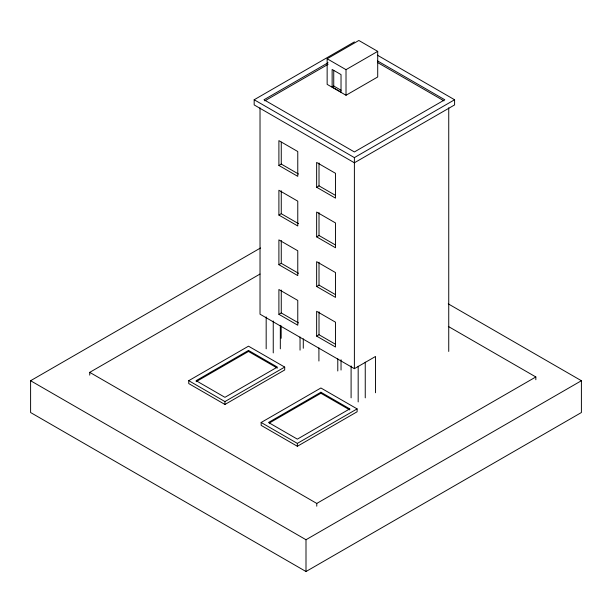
<?xml version="1.0" encoding="UTF-8"?>
<svg xmlns="http://www.w3.org/2000/svg" width="612" height="612" viewBox="0 0 612 612"><rect width="100%" height="100%" fill="white"/><g stroke="black" fill="none" stroke-linecap="round" stroke-linejoin="round"><path stroke-width="0.92" d="M377.382 55.179L454.594 99.756L454.594 104.927L354.386 162.784L254.171 104.927L254.171 99.756L354.386 41.899M327.145 58.767L358.839 40.476L377.711 51.37L377.711 76.974L346.017 95.265L327.145 84.372L327.145 58.767L346.017 69.661L377.711 51.37M328.086 62.745L263.986 99.756L354.386 151.944L444.779 99.756L377.397 60.848M264.812 100.858L328.086 64.329M332.132 86.965L341.029 92.098L341.029 74.588L332.132 69.454L332.132 86.965L333.739 86.032L341.022 90.239M278.896 165.454L297.769 176.348L297.769 151.531L278.896 140.638L278.896 165.454L281.268 164.085L298.495 174.03M254.171 99.756L354.386 157.613L454.594 99.756M316.641 187.241L335.514 198.135L335.514 173.326L316.641 162.432L316.641 187.241L319.013 185.872L335.422 195.35M278.896 215.072L297.769 225.973L297.769 201.157L278.896 190.263L278.896 215.072L281.268 213.71L298.495 223.655M448.252 303.85L581.4 380.725L581.4 412.526L306 571.524L30.6 412.526L30.6 380.725L260.513 247.99M316.641 236.867L335.514 247.761L335.514 222.952L316.641 212.058L316.641 236.867L319.013 235.498L335.422 244.976M89.734 375.118L89.734 372.356L260.024 274.046M278.896 264.698L297.769 275.599L297.769 250.782L278.896 239.889L278.896 264.698L281.268 263.336L298.495 273.281M316.641 286.493L335.514 297.386L335.514 272.577L316.641 261.676L316.641 286.493L319.013 285.123L335.422 294.602M278.896 314.323L297.769 325.224L297.769 300.408L278.896 289.514L278.896 314.323L281.268 312.962L298.495 322.907M188.741 380.679L248.495 346.178L284.702 367.085L284.702 369.969L224.941 404.471L188.741 383.571L188.741 380.679L224.941 401.587L284.702 367.085M248.495 350.431L196.1 380.679L224.941 397.333L277.343 367.085L248.495 350.431L248.495 351.449L196.1 381.697M316.641 336.118L335.514 347.012L335.514 322.203L316.641 311.301L316.641 336.118L319.013 334.749L335.422 344.227M261.148 422.487L320.902 387.985L357.11 408.892L357.11 411.777L297.356 446.278L261.148 425.371L261.148 422.487L297.356 443.394L357.11 408.892M260.024 107.796L260.024 314.201L354.386 368.676L375.531 356.467L375.531 392.766M349.75 408.892L320.902 392.238L268.507 422.487L297.356 439.141L349.75 408.892L349.75 409.91L320.902 393.256L269.326 423.03M89.734 372.356L316.771 503.439L535.837 376.961L535.837 379.731M30.6 380.725L306 539.73L581.4 380.725M377.397 62.432L443.96 100.858M448.321 326.441L535.837 376.961M248.495 351.449L277.343 368.103M448.741 107.796L448.741 351.449M365.249 362.166L365.249 397.854M358.173 366.251L358.173 401.939M354.386 157.613L354.386 368.676M351.097 365.922L351.097 397.854M346.017 69.661L346.017 95.265M341.037 359.718L341.037 370.046M337.786 358.777L337.786 370.987M333.739 70.372L333.739 86.032M320.902 392.238L320.902 393.256M319.013 162.968L319.013 185.872M319.013 212.593L319.013 235.498M319.013 262.219L319.013 285.123M319.013 311.845L319.013 334.749M318.913 347.884L318.913 361.034M316.771 503.439L316.771 506.201M306 539.73L306 571.524M303.292 338.864L303.292 348.259M300.041 336.99L300.041 350.14M297.356 443.394L297.356 446.278M281.268 142.137L281.268 164.085M281.268 190.806L281.268 213.71M281.268 240.432L281.268 263.336M281.268 290.057L281.268 312.962M281.168 325.867L281.168 338.283M280.327 325.347L280.327 348.825M273.25 320.979L273.25 352.91M266.174 316.894L266.174 348.825M224.941 401.587L224.941 404.471"/></g></svg>
